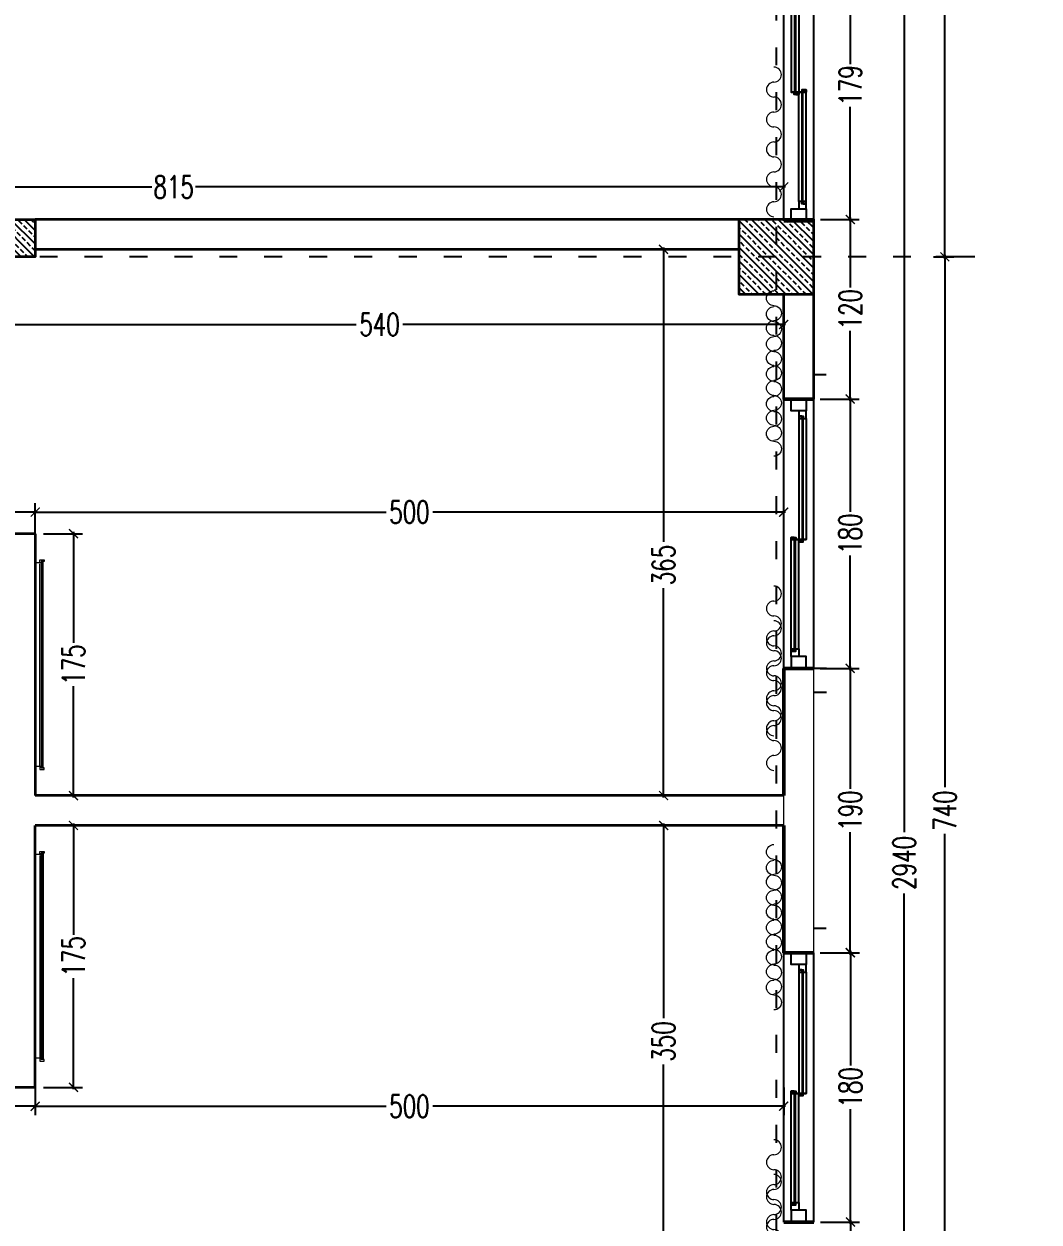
# Model space of a CAD drawing. Header units: centimetres. Extents: x -3207095 to 15275363, y -32656 to 4798027.
# Drawn here: x 693439 to 694117, y 4438049 to 4438849 of the extents above; entities that cross this region are included whole.
import ezdxf

# ---------------------------------------------------------------- set-up
doc = ezdxf.new("R2010")
doc.units = ezdxf.units.CM
doc.linetypes.add('ACAD_ISO03W100', pattern=[30, 12, -18])
doc.linetypes.add('DUZ', pattern=[500, 500])
doc.layers.get('0').update_dxf_attribs({"color": 1, "linetype": 'DUZ'})
for name, color, linetype in [('0 MC MAHAL', 94, 'Continuous'), ('AGAC', 116, 'Continuous'), ('DIM', 1, 'DUZ'), ('KOLTAR_F', 145, 'Continuous'), ('PEN', 161, 'Continuous'), ('söve', 26, 'DUZ')]:
    doc.layers.add(name, color=color, linetype=linetype)
for name, color, linetype, lineweight in [('cam', 143, 'Continuous', 20), ('DUV', 220, 'Continuous', 50), ('DUVAR', 7, 'Continuous', 35), ('FE_MOBTEF.2', 33, 'Continuous', 18), ('FE_PERDE', 205, 'Continuous', 15), ('gor25', 142, 'Continuous', 25), ('iç duvar', 7, 'Continuous', 50), ('KOLON_F', 3, 'Continuous', 35)]:
    doc.layers.add(name, color=color, linetype=linetype, lineweight=lineweight)
doc.styles.add('DIM', font='ROMANSTW.SHX', dxfattribs={"width": 0.7})
doc.dimstyles.new('1_100', dxfattribs={"dimtxt": 15, "dimasz": 6, "dimexe": 6, "dimexo": 0, "dimgap": 2, "dimtad": 0, "dimdec": 1, "dimzin": 11, "dimdsep": 46, "dimtxsty": 'DIM', "dimblk": 'ARCHTICK', "dimcen": 3, "dimdle": 1.25, "dimclrt": 2, "dimadec": 0, "dimazin": 0, "dimtfac": 1.25, "dimtdec": 1, "dimtix": 1, "dimtofl": 0, "dimtmove": 1, "dimatfit": 3, "dimldrblk": 'ARCHTICK', "dimfxl": 20, "dimfxlon": 1, "dimtolj": 1, "dimtzin": 0, "dimarcsym": 0})
pattern_1 = [(135, (5195369.399, 3778085.264), (-4.4901280605, -4.4901280605), []), (135, (5195369.399, 3778089.754), (-4.4901280605, -4.4901280605), [3.175, -1.5875])]
pattern_2 = [(135, (5195889.399, 3778085.264), (-4.4901280605, -4.4901280605), []), (135, (5195889.399, 3778089.754), (-4.4901280605, -4.4901280605), [3.175, -1.5875])]

# ---------------------------------------------------------------- blocks, each defined once
blk = doc.blocks.new('GEN_BLOCK00601')
at = {"linetype": 'Continuous', "ltscale": 50}
for centre, start, end in [((50, 50), 0, 180), ((250, 50), 0, 180), ((450, 50), 0, 180), ((650, 50), 0, 180), ((850, 50), 0, 180), ((150, 50), 180, 0), ((350, 50), 180, 0), ((550, 50), 180, 0), ((750, 50), 180, 0), ((950, 50), 180, 0)]:
    blk.add_arc(centre, 50, start, end, dxfattribs=at)
for tag in ['Sfb', 'FLOOR']:
    blk.add_attdef(tag, (0, 0), '', height=1)
blk = doc.blocks.new('rgtkjıtdkfgölv')
at = {"layer": 'FE_MOBTEF.2'}
for p, q in [((104445.9079, 48877.9319), (104445.8879, 48877.9319)), ((104445.8879, 48877.9319), (104445.8879, 48877.9019)), ((104445.8979, 48877.9139), (104445.8979, 48877.9219)), ((104445.8979, 48877.9219), (104447.2779, 48877.9219)), ((104445.8979, 48877.9219), (104445.9079, 48877.9219)), ((104445.8979, 48877.9019), (104445.8979, 48877.9219)), ((104445.8979, 48877.9079), (104445.8979, 48877.9139)), ((104445.8979, 48877.9139), (104447.2779, 48877.9139)), ((104447.2779, 48877.9139), (104445.8979, 48877.9139)), ((104447.2779, 48877.9079), (104445.8979, 48877.9079)), ((104445.9076, 48877.9319), (104445.9076, 48877.9619)), ((104445.9079, 48877.9219), (104445.9079, 48877.9319)), ((104447.2612, 48877.9319), (104445.9143, 48877.9319)), ((104447.2679, 48877.9319), (104447.2679, 48877.9619)), ((104447.2679, 48877.9319), (104447.2879, 48877.9319)), ((104447.2679, 48877.9219), (104447.2679, 48877.9319)), ((104447.2779, 48877.9219), (104447.2679, 48877.9219)), ((104447.2779, 48877.9019), (104447.2779, 48877.9219)), ((104447.2779, 48877.9219), (104447.2779, 48877.9139)), ((104447.2779, 48877.9139), (104447.2779, 48877.9079)), ((104447.2879, 48877.9319), (104447.2879, 48877.9019)), ((104445.8879, 48877.9019), (104445.8979, 48877.9019)), ((104447.2879, 48877.9019), (104447.2779, 48877.9019))]:
    blk.add_line(p, q, dxfattribs=at)
blk = doc.blocks.new('_ArchTick')
at = {"color": 0, "linetype": 'ByBlock', "const_width": 0.15}
blk.add_lwpolyline([(-0.5, -0.5), (0.5, 0.5)], dxfattribs=at)
blk = doc.blocks.new('*D4852')
at = {"layer": 'Defpoints', "color": 0, "linetype": 'Continuous', "lineweight": 5, "transparency": 16777216}
for p in [(693966.93, 4438048.74), (693991.56, 4438048.74), (693966.93, 4437858.74)]:
    blk.add_point(p, dxfattribs=at)
at = {"layer": 'DIM', "color": 0, "linetype": 'Continuous', "lineweight": -2, "transparency": 16777216}
for p, q in [((693971.56, 4438048.74), (693997.56, 4438048.74)), ((693991.56, 4438049.99), (693991.56, 4437968.24)), ((693991.56, 4437857.49), (693991.56, 4437939.24)), ((693971.56, 4437858.74), (693997.56, 4437858.74))]:
    blk.add_line(p, q, dxfattribs=at)
at = {"layer": 'DIM', "color": 0, "linetype": 'Continuous', "lineweight": -2, "transparency": 16777216, "xscale": 6, "yscale": 6, "zscale": 6}
for p, rotation in [((693991.56, 4438048.74), 90), ((693991.56, 4437858.74), 270)]:
    blk.add_blockref('_ArchTick', p, dxfattribs=dict(at, rotation=rotation))
at = {"layer": 'DIM', "color": 2, "linetype": 'Continuous', "lineweight": 5, "transparency": 16777216, "insert": (693991.56, 4437953.74), "char_height": 15, "attachment_point": 5, "rotation": 90, "style": 'DIM'}
blk.add_mtext('\\A1;190', dxfattribs=at)
blk = doc.blocks.new('*D4853')
at = {"layer": 'Defpoints', "color": 0, "linetype": 'Continuous', "lineweight": 5, "transparency": 16777216}
for p in [(693966.93, 4438228.74), (693991.56, 4438228.74), (693966.93, 4438048.74)]:
    blk.add_point(p, dxfattribs=at)
at = {"layer": 'DIM', "color": 0, "linetype": 'Continuous', "lineweight": -2, "transparency": 16777216}
for p, q in [((693971.56, 4438228.74), (693997.56, 4438228.74)), ((693991.56, 4438229.99), (693991.56, 4438153.24)), ((693991.56, 4438047.49), (693991.56, 4438124.24)), ((693971.56, 4438048.74), (693997.56, 4438048.74))]:
    blk.add_line(p, q, dxfattribs=at)
at = {"layer": 'DIM', "color": 0, "linetype": 'Continuous', "lineweight": -2, "transparency": 16777216, "xscale": 6, "yscale": 6, "zscale": 6}
for p, rotation in [((693991.56, 4438228.74), 90), ((693991.56, 4438048.74), 270)]:
    blk.add_blockref('_ArchTick', p, dxfattribs=dict(at, rotation=rotation))
at = {"layer": 'DIM', "color": 2, "linetype": 'Continuous', "lineweight": 5, "transparency": 16777216, "insert": (693991.56, 4438138.74), "char_height": 15, "attachment_point": 5, "rotation": 90, "style": 'DIM'}
blk.add_mtext('\\A1;180', dxfattribs=at)
blk = doc.blocks.new('*D4854')
at = {"layer": 'Defpoints', "color": 0, "linetype": 'Continuous', "lineweight": 5, "transparency": 16777216}
for p in [(693966.93, 4438418.74), (693991.34, 4438418.74), (693966.93, 4438228.74)]:
    blk.add_point(p, dxfattribs=at)
at = {"layer": 'DIM', "color": 0, "linetype": 'Continuous', "lineweight": -2, "transparency": 16777216}
for p, q in [((693991.34, 4438419.99), (693991.34, 4438338.24)), ((693971.34, 4438418.74), (693997.34, 4438418.74)), ((693991.34, 4438227.49), (693991.34, 4438309.24)), ((693971.34, 4438228.74), (693997.34, 4438228.74))]:
    blk.add_line(p, q, dxfattribs=at)
at = {"layer": 'DIM', "color": 0, "linetype": 'Continuous', "lineweight": -2, "transparency": 16777216, "xscale": 6, "yscale": 6, "zscale": 6}
for p, rotation in [((693991.34, 4438418.74), 90), ((693991.34, 4438228.74), 270)]:
    blk.add_blockref('_ArchTick', p, dxfattribs=dict(at, rotation=rotation))
at = {"layer": 'DIM', "color": 2, "linetype": 'Continuous', "lineweight": 5, "transparency": 16777216, "insert": (693991.34, 4438323.74), "char_height": 15, "attachment_point": 5, "rotation": 90, "style": 'DIM'}
blk.add_mtext('\\A1;190', dxfattribs=at)
blk = doc.blocks.new('*D4855')
at = {"layer": 'Defpoints', "color": 0, "linetype": 'Continuous', "lineweight": 5, "transparency": 16777216}
for p in [(693966.93, 4438598.74), (693991.34, 4438598.74), (693966.93, 4438418.74)]:
    blk.add_point(p, dxfattribs=at)
at = {"layer": 'DIM', "color": 0, "linetype": 'Continuous', "lineweight": -2, "transparency": 16777216}
for p, q in [((693971.34, 4438598.74), (693997.34, 4438598.74)), ((693991.34, 4438599.99), (693991.34, 4438523.24)), ((693991.34, 4438417.49), (693991.34, 4438494.24)), ((693971.34, 4438418.74), (693997.34, 4438418.74))]:
    blk.add_line(p, q, dxfattribs=at)
at = {"layer": 'DIM', "color": 0, "linetype": 'Continuous', "lineweight": -2, "transparency": 16777216, "xscale": 6, "yscale": 6, "zscale": 6}
for p, rotation in [((693991.34, 4438598.74), 90), ((693991.34, 4438418.74), 270)]:
    blk.add_blockref('_ArchTick', p, dxfattribs=dict(at, rotation=rotation))
at = {"layer": 'DIM', "color": 2, "linetype": 'Continuous', "lineweight": 5, "transparency": 16777216, "insert": (693991.34, 4438508.74), "char_height": 15, "attachment_point": 5, "rotation": 90, "style": 'DIM'}
blk.add_mtext('\\A1;180', dxfattribs=at)
blk = doc.blocks.new('*D4732')
at = {"layer": 'Defpoints', "color": 0, "linetype": 'Continuous', "lineweight": 5, "transparency": 16777216}
for p in [(694046.95, 4439213.74), (694054.55, 4438693.74), (694117.46, 4438693.74)]:
    blk.add_point(p, dxfattribs=at)
at = {"layer": 'DIM', "color": 0, "linetype": 'Continuous', "lineweight": -2, "transparency": 16777216}
for p, q in [((694046.95, 4439213.74), (694060.55, 4439213.74)), ((694054.55, 4439214.99), (694054.55, 4438969.24)), ((694054.55, 4438692.49), (694054.55, 4438938.24)), ((694074.55, 4438693.74), (694048.55, 4438693.74))]:
    blk.add_line(p, q, dxfattribs=at)
at = {"layer": 'DIM', "color": 0, "linetype": 'Continuous', "lineweight": -2, "transparency": 16777216, "xscale": 6, "yscale": 6, "zscale": 6}
for p, rotation in [((694054.55, 4439213.74), 90), ((694054.55, 4438693.74), 270)]:
    blk.add_blockref('_ArchTick', p, dxfattribs=dict(at, rotation=rotation))
at = {"layer": 'DIM', "color": 2, "linetype": 'Continuous', "lineweight": 5, "transparency": 16777216, "insert": (694054.55, 4438953.74), "char_height": 15, "attachment_point": 5, "rotation": 90, "style": 'DIM'}
blk.add_mtext('\\A1;520', dxfattribs=at)
blk = doc.blocks.new('*D4733')
at = {"layer": 'Defpoints', "color": 0, "linetype": 'Continuous', "lineweight": 5, "transparency": 16777216}
for p in [(694046.95, 4438693.74), (694054.55, 4437953.74), (694117.46, 4437953.74)]:
    blk.add_point(p, dxfattribs=at)
at = {"layer": 'DIM', "color": 0, "linetype": 'Continuous', "lineweight": -2, "transparency": 16777216}
for p, q in [((694046.95, 4438693.74), (694060.55, 4438693.74)), ((694054.55, 4438694.99), (694054.55, 4438339.24)), ((694054.55, 4437952.49), (694054.55, 4438308.24)), ((694074.55, 4437953.74), (694048.55, 4437953.74))]:
    blk.add_line(p, q, dxfattribs=at)
at = {"layer": 'DIM', "color": 0, "linetype": 'Continuous', "lineweight": -2, "transparency": 16777216, "xscale": 6, "yscale": 6, "zscale": 6}
for p, rotation in [((694054.55, 4438693.74), 90), ((694054.55, 4437953.74), 270)]:
    blk.add_blockref('_ArchTick', p, dxfattribs=dict(at, rotation=rotation))
at = {"layer": 'DIM', "color": 2, "linetype": 'Continuous', "lineweight": 5, "transparency": 16777216, "insert": (694054.55, 4438323.74), "char_height": 15, "attachment_point": 5, "rotation": 90, "style": 'DIM'}
blk.add_mtext('\\A1;740', dxfattribs=at)
blk = doc.blocks.new('*D4737')
at = {"layer": 'Defpoints', "color": 0, "linetype": 'Continuous', "lineweight": 5, "transparency": 16777216}
for p in [(693997.56, 4439758.74), (694027.41, 4439758.74), (693997.56, 4436818.74)]:
    blk.add_point(p, dxfattribs=at)
at = {"layer": 'DIM', "color": 0, "linetype": 'Continuous', "lineweight": -2, "transparency": 16777216}
for p, q in [((694007.41, 4439758.74), (694033.41, 4439758.74)), ((694027.41, 4439759.99), (694027.41, 4438309.24)), ((694027.41, 4436817.49), (694027.41, 4438268.24)), ((694007.41, 4436818.74), (694033.41, 4436818.74))]:
    blk.add_line(p, q, dxfattribs=at)
at = {"layer": 'DIM', "color": 0, "linetype": 'Continuous', "lineweight": -2, "transparency": 16777216, "xscale": 6, "yscale": 6, "zscale": 6}
for p, rotation in [((694027.41, 4439758.74), 90), ((694027.41, 4436818.74), 270)]:
    blk.add_blockref('_ArchTick', p, dxfattribs=dict(at, rotation=rotation))
at = {"layer": 'DIM', "color": 2, "linetype": 'Continuous', "lineweight": 5, "transparency": 16777216, "insert": (694027.41, 4438288.74), "char_height": 15, "attachment_point": 5, "rotation": 90, "style": 'DIM'}
blk.add_mtext('\\A1;2940', dxfattribs=at)
blk = doc.blocks.new('*D5743')
at = {"layer": 'Defpoints', "color": 0, "linetype": 'Continuous', "lineweight": 5, "transparency": 16777216}
for p in [(693966.93, 4438897.76), (693966.93, 4438718.74), (693991.38, 4438718.74)]:
    blk.add_point(p, dxfattribs=at)
at = {"layer": 'DIM', "color": 0, "linetype": 'Continuous', "lineweight": -2, "transparency": 16777216}
for p, q in [((693971.38, 4438897.76), (693997.38, 4438897.76)), ((693991.38, 4438899.01), (693991.38, 4438822.5)), ((693991.38, 4438717.49), (693991.38, 4438794)), ((693971.38, 4438718.74), (693997.38, 4438718.74))]:
    blk.add_line(p, q, dxfattribs=at)
at = {"layer": 'DIM', "color": 0, "linetype": 'Continuous', "lineweight": -2, "transparency": 16777216, "xscale": 6, "yscale": 6, "zscale": 6}
for p, rotation in [((693991.38, 4438897.76), 90), ((693991.38, 4438718.74), 270)]:
    blk.add_blockref('_ArchTick', p, dxfattribs=dict(at, rotation=rotation))
at = {"layer": 'DIM', "color": 2, "linetype": 'Continuous', "lineweight": 5, "transparency": 16777216, "insert": (693991.38, 4438808.25), "char_height": 15, "attachment_point": 5, "rotation": 90, "style": 'DIM'}
blk.add_mtext('\\A1;179', dxfattribs=at)
blk = doc.blocks.new('*D5744')
at = {"layer": 'Defpoints', "color": 0, "linetype": 'Continuous', "lineweight": 5, "transparency": 16777216}
for p in [(693966.93, 4438718.74), (693966.93, 4438598.74), (693991.38, 4438598.74)]:
    blk.add_point(p, dxfattribs=at)
at = {"layer": 'DIM', "color": 0, "linetype": 'Continuous', "lineweight": -2, "transparency": 16777216}
for p, q in [((693971.38, 4438718.74), (693997.38, 4438718.74)), ((693991.38, 4438719.99), (693991.38, 4438673.24)), ((693991.38, 4438597.49), (693991.38, 4438644.24)), ((693971.38, 4438598.74), (693997.38, 4438598.74))]:
    blk.add_line(p, q, dxfattribs=at)
at = {"layer": 'DIM', "color": 0, "linetype": 'Continuous', "lineweight": -2, "transparency": 16777216, "xscale": 6, "yscale": 6, "zscale": 6}
for p, rotation in [((693991.38, 4438718.74), 90), ((693991.38, 4438598.74), 270)]:
    blk.add_blockref('_ArchTick', p, dxfattribs=dict(at, rotation=rotation))
at = {"layer": 'DIM', "color": 2, "linetype": 'Continuous', "lineweight": 5, "transparency": 16777216, "insert": (693991.38, 4438658.74), "char_height": 15, "attachment_point": 5, "rotation": 90, "style": 'DIM'}
blk.add_mtext('\\A1;120', dxfattribs=at)
blk = doc.blocks.new('*D5791')
at = {"layer": 'Defpoints', "color": 0, "linetype": 'Continuous', "lineweight": 5, "transparency": 16777216}
for p in [(693946.93, 4438740.44), (693946.93, 4438724.22), (693131.93, 4438718.74)]:
    blk.add_point(p, dxfattribs=at)
at = {"layer": 'DIM', "color": 0, "linetype": 'Continuous', "lineweight": -2, "transparency": 16777216}
for p, q in [((693130.68, 4438740.44), (693524.93, 4438740.44)), ((693131.93, 4438720.44), (693131.93, 4438746.44)), ((693948.18, 4438740.44), (693553.93, 4438740.44)), ((693946.93, 4438724.22), (693946.93, 4438746.44))]:
    blk.add_line(p, q, dxfattribs=at)
at = {"layer": 'DIM', "color": 0, "linetype": 'Continuous', "lineweight": -2, "transparency": 16777216, "xscale": 6, "yscale": 6, "zscale": 6, "rotation": 180}
blk.add_blockref('_ArchTick', (693131.93, 4438740.44), dxfattribs=at)
at = {"layer": 'DIM', "color": 0, "linetype": 'Continuous', "lineweight": -2, "transparency": 16777216, "xscale": 6, "yscale": 6, "zscale": 6}
blk.add_blockref('_ArchTick', (693946.93, 4438740.44), dxfattribs=at)
at = {"layer": 'DIM', "color": 2, "linetype": 'Continuous', "lineweight": 5, "transparency": 16777216, "insert": (693539.43, 4438740.44), "char_height": 15, "attachment_point": 5, "style": 'DIM'}
blk.add_mtext('\\A1;815', dxfattribs=at)
blk = doc.blocks.new('*D4609')
at = {"layer": 'Defpoints', "color": 0, "linetype": 'Continuous', "lineweight": 5, "transparency": 16777216}
for p in [(693916.93, 4438698.74), (693866.66, 4438333.74), (693916.93, 4438333.74)]:
    blk.add_point(p, dxfattribs=at)
at = {"layer": 'DIM', "color": 0, "linetype": 'Continuous', "lineweight": -2, "transparency": 16777216}
for p, q in [((693866.66, 4438699.99), (693866.66, 4438503.27)), ((693886.66, 4438698.74), (693860.66, 4438698.74)), ((693866.66, 4438332.49), (693866.66, 4438472.27)), ((693886.66, 4438333.74), (693860.66, 4438333.74))]:
    blk.add_line(p, q, dxfattribs=at)
at = {"layer": 'DIM', "color": 0, "linetype": 'Continuous', "lineweight": -2, "transparency": 16777216, "xscale": 6, "yscale": 6, "zscale": 6}
for p, rotation in [((693866.66, 4438698.74), 90), ((693866.66, 4438333.74), 270)]:
    blk.add_blockref('_ArchTick', p, dxfattribs=dict(at, rotation=rotation))
at = {"layer": 'DIM', "color": 2, "linetype": 'Continuous', "lineweight": 5, "transparency": 16777216, "insert": (693866.66, 4438487.77), "char_height": 15, "attachment_point": 5, "rotation": 90, "style": 'DIM'}
blk.add_mtext('\\A1;365', dxfattribs=at)
blk = doc.blocks.new('*D4610')
at = {"layer": 'Defpoints', "color": 0, "linetype": 'Continuous', "lineweight": 5, "transparency": 16777216}
for p in [(693916.93, 4438313.74), (693866.66, 4437963.74), (693906.1, 4437963.74)]:
    blk.add_point(p, dxfattribs=at)
at = {"layer": 'DIM', "color": 0, "linetype": 'Continuous', "lineweight": -2, "transparency": 16777216}
for p, q in [((693886.66, 4438313.74), (693860.66, 4438313.74)), ((693866.66, 4438314.99), (693866.66, 4438184.91)), ((693866.66, 4437962.49), (693866.66, 4438153.91)), ((693886.66, 4437963.74), (693860.66, 4437963.74))]:
    blk.add_line(p, q, dxfattribs=at)
at = {"layer": 'DIM', "color": 0, "linetype": 'Continuous', "lineweight": -2, "transparency": 16777216, "xscale": 6, "yscale": 6, "zscale": 6}
for p, rotation in [((693866.66, 4438313.74), 90), ((693866.66, 4437963.74), 270)]:
    blk.add_blockref('_ArchTick', p, dxfattribs=dict(at, rotation=rotation))
at = {"layer": 'DIM', "color": 2, "linetype": 'Continuous', "lineweight": 5, "transparency": 16777216, "insert": (693866.66, 4438169.41), "char_height": 15, "attachment_point": 5, "rotation": 90, "style": 'DIM'}
blk.add_mtext('\\A1;350', dxfattribs=at)
blk = doc.blocks.new('*D4673')
at = {"layer": 'Defpoints', "color": 0, "linetype": 'Continuous', "lineweight": 5, "transparency": 16777216}
for p in [(693406.93, 4438649.74), (693946.93, 4438648.52), (693946.93, 4438647.43)]:
    blk.add_point(p, dxfattribs=at)
at = {"layer": 'DIM', "color": 0, "linetype": 'Continuous', "lineweight": -2, "transparency": 16777216}
for p, q in [((693946.93, 4438647.43), (693946.93, 4438654.52)), ((693405.68, 4438648.52), (693661.43, 4438648.52)), ((693406.93, 4438649.74), (693406.93, 4438642.52)), ((693948.18, 4438648.52), (693692.43, 4438648.52))]:
    blk.add_line(p, q, dxfattribs=at)
at = {"layer": 'DIM', "color": 0, "linetype": 'Continuous', "lineweight": -2, "transparency": 16777216, "xscale": 6, "yscale": 6, "zscale": 6, "rotation": 180}
blk.add_blockref('_ArchTick', (693406.93, 4438648.52), dxfattribs=at)
at = {"layer": 'DIM', "color": 0, "linetype": 'Continuous', "lineweight": -2, "transparency": 16777216, "xscale": 6, "yscale": 6, "zscale": 6}
blk.add_blockref('_ArchTick', (693946.93, 4438648.52), dxfattribs=at)
at = {"layer": 'DIM', "color": 2, "linetype": 'Continuous', "lineweight": 5, "transparency": 16777216, "insert": (693676.93, 4438648.52), "char_height": 15, "attachment_point": 5, "style": 'DIM'}
blk.add_mtext('\\A1;540', dxfattribs=at)
blk = doc.blocks.new('*D4677')
at = {"layer": 'Defpoints', "color": 0, "linetype": 'Continuous', "lineweight": 5, "transparency": 16777216}
for p in [(693446.93, 4438508.74), (693453.49, 4438333.74), (693472.5, 4438333.74)]:
    blk.add_point(p, dxfattribs=at)
at = {"layer": 'DIM', "color": 0, "linetype": 'Continuous', "lineweight": -2, "transparency": 16777216}
for p, q in [((693452.5, 4438508.74), (693478.5, 4438508.74)), ((693472.5, 4438509.99), (693472.5, 4438435.74)), ((693472.5, 4438332.49), (693472.5, 4438406.74)), ((693453.49, 4438333.74), (693478.5, 4438333.74))]:
    blk.add_line(p, q, dxfattribs=at)
at = {"layer": 'DIM', "color": 0, "linetype": 'Continuous', "lineweight": -2, "transparency": 16777216, "xscale": 6, "yscale": 6, "zscale": 6}
for p, rotation in [((693472.5, 4438508.74), 90), ((693472.5, 4438333.74), 270)]:
    blk.add_blockref('_ArchTick', p, dxfattribs=dict(at, rotation=rotation))
at = {"layer": 'DIM', "color": 2, "linetype": 'Continuous', "lineweight": 5, "transparency": 16777216, "insert": (693472.5, 4438421.24), "char_height": 15, "attachment_point": 5, "rotation": 90, "style": 'DIM'}
blk.add_mtext('\\A1;175', dxfattribs=at)
blk = doc.blocks.new('*D4884')
at = {"layer": 'Defpoints', "color": 0, "linetype": 'Continuous', "lineweight": 5, "transparency": 16777216}
for p in [(693446.93, 4438523.16), (693318.93, 4438506.74), (693446.93, 4438506.74)]:
    blk.add_point(p, dxfattribs=at)
at = {"layer": 'DIM', "color": 0, "linetype": 'Continuous', "lineweight": -2, "transparency": 16777216}
for p, q in [((693318.93, 4438506.74), (693318.93, 4438529.16)), ((693446.93, 4438506.74), (693446.93, 4438529.16)), ((693317.68, 4438523.16), (693389.52, 4438523.16)), ((693448.18, 4438523.16), (693418.52, 4438523.16))]:
    blk.add_line(p, q, dxfattribs=at)
at = {"layer": 'DIM', "color": 0, "linetype": 'Continuous', "lineweight": -2, "transparency": 16777216, "xscale": 6, "yscale": 6, "zscale": 6, "rotation": 180}
blk.add_blockref('_ArchTick', (693318.93, 4438523.16), dxfattribs=at)
at = {"layer": 'DIM', "color": 0, "linetype": 'Continuous', "lineweight": -2, "transparency": 16777216, "xscale": 6, "yscale": 6, "zscale": 6}
blk.add_blockref('_ArchTick', (693446.93, 4438523.16), dxfattribs=at)
at = {"layer": 'DIM', "color": 2, "linetype": 'Continuous', "lineweight": 5, "transparency": 16777216, "insert": (693404.02, 4438523.16), "char_height": 15, "attachment_point": 5, "style": 'DIM'}
blk.add_mtext('\\A1;128', dxfattribs=at)
blk = doc.blocks.new('*D4885')
at = {"layer": 'Defpoints', "color": 0, "linetype": 'Continuous', "lineweight": 5, "transparency": 16777216}
for p in [(693946.93, 4438523.16), (693446.93, 4438508.74), (693946.93, 4438508.74)]:
    blk.add_point(p, dxfattribs=at)
at = {"layer": 'DIM', "color": 0, "linetype": 'Continuous', "lineweight": -2, "transparency": 16777216}
for p, q in [((693446.93, 4438508.74), (693446.93, 4438529.16)), ((693946.93, 4438508.74), (693946.93, 4438529.16)), ((693445.68, 4438523.16), (693681.43, 4438523.16)), ((693948.18, 4438523.16), (693712.43, 4438523.16))]:
    blk.add_line(p, q, dxfattribs=at)
at = {"layer": 'DIM', "color": 0, "linetype": 'Continuous', "lineweight": -2, "transparency": 16777216, "xscale": 6, "yscale": 6, "zscale": 6, "rotation": 180}
blk.add_blockref('_ArchTick', (693446.93, 4438523.16), dxfattribs=at)
at = {"layer": 'DIM', "color": 0, "linetype": 'Continuous', "lineweight": -2, "transparency": 16777216, "xscale": 6, "yscale": 6, "zscale": 6}
blk.add_blockref('_ArchTick', (693946.93, 4438523.16), dxfattribs=at)
at = {"layer": 'DIM', "color": 2, "linetype": 'Continuous', "lineweight": 5, "transparency": 16777216, "insert": (693696.93, 4438523.16), "char_height": 15, "attachment_point": 5, "style": 'DIM'}
blk.add_mtext('\\A1;500', dxfattribs=at)
blk = doc.blocks.new('*D4903')
at = {"layer": 'Defpoints', "color": 0, "linetype": 'Continuous', "lineweight": 5, "transparency": 16777216}
for p in [(693318.93, 4438138.74), (693446.93, 4438138.74), (693446.93, 4438126.14)]:
    blk.add_point(p, dxfattribs=at)
at = {"layer": 'DIM', "color": 0, "linetype": 'Continuous', "lineweight": -2, "transparency": 16777216}
for p, q in [((693318.93, 4438138.74), (693318.93, 4438120.14)), ((693446.93, 4438138.74), (693446.93, 4438120.14)), ((693317.68, 4438126.14), (693386.68, 4438126.14)), ((693448.18, 4438126.14), (693415.68, 4438126.14))]:
    blk.add_line(p, q, dxfattribs=at)
at = {"layer": 'DIM', "color": 0, "linetype": 'Continuous', "lineweight": -2, "transparency": 16777216, "xscale": 6, "yscale": 6, "zscale": 6, "rotation": 180}
blk.add_blockref('_ArchTick', (693318.93, 4438126.14), dxfattribs=at)
at = {"layer": 'DIM', "color": 0, "linetype": 'Continuous', "lineweight": -2, "transparency": 16777216, "xscale": 6, "yscale": 6, "zscale": 6}
blk.add_blockref('_ArchTick', (693446.93, 4438126.14), dxfattribs=at)
at = {"layer": 'DIM', "color": 2, "linetype": 'Continuous', "lineweight": 5, "transparency": 16777216, "insert": (693401.18, 4438126.14), "char_height": 15, "attachment_point": 5, "style": 'DIM'}
blk.add_mtext('\\A1;128', dxfattribs=at)
blk = doc.blocks.new('*D4904')
at = {"layer": 'Defpoints', "color": 0, "linetype": 'Continuous', "lineweight": 5, "transparency": 16777216}
for p in [(693446.93, 4438138.74), (693946.93, 4438138.74), (693946.93, 4438126.14)]:
    blk.add_point(p, dxfattribs=at)
at = {"layer": 'DIM', "color": 0, "linetype": 'Continuous', "lineweight": -2, "transparency": 16777216}
for p, q in [((693446.93, 4438138.74), (693446.93, 4438120.14)), ((693946.93, 4438138.74), (693946.93, 4438120.14)), ((693445.68, 4438126.14), (693681.43, 4438126.14)), ((693948.18, 4438126.14), (693712.43, 4438126.14))]:
    blk.add_line(p, q, dxfattribs=at)
at = {"layer": 'DIM', "color": 0, "linetype": 'Continuous', "lineweight": -2, "transparency": 16777216, "xscale": 6, "yscale": 6, "zscale": 6, "rotation": 180}
blk.add_blockref('_ArchTick', (693446.93, 4438126.14), dxfattribs=at)
at = {"layer": 'DIM', "color": 0, "linetype": 'Continuous', "lineweight": -2, "transparency": 16777216, "xscale": 6, "yscale": 6, "zscale": 6}
blk.add_blockref('_ArchTick', (693946.93, 4438126.14), dxfattribs=at)
at = {"layer": 'DIM', "color": 2, "linetype": 'Continuous', "lineweight": 5, "transparency": 16777216, "insert": (693696.93, 4438126.14), "char_height": 15, "attachment_point": 5, "style": 'DIM'}
blk.add_mtext('\\A1;500', dxfattribs=at)
blk = doc.blocks.new('*D4908')
at = {"layer": 'Defpoints', "color": 0, "linetype": 'Continuous', "lineweight": 5, "transparency": 16777216}
for p in [(693446.93, 4438313.74), (693446.93, 4438138.74), (693472.5, 4438138.74)]:
    blk.add_point(p, dxfattribs=at)
at = {"layer": 'DIM', "color": 0, "linetype": 'Continuous', "lineweight": -2, "transparency": 16777216}
for p, q in [((693452.5, 4438313.74), (693478.5, 4438313.74)), ((693472.5, 4438314.99), (693472.5, 4438240.74)), ((693472.5, 4438137.49), (693472.5, 4438211.74)), ((693452.5, 4438138.74), (693478.5, 4438138.74))]:
    blk.add_line(p, q, dxfattribs=at)
at = {"layer": 'DIM', "color": 0, "linetype": 'Continuous', "lineweight": -2, "transparency": 16777216, "xscale": 6, "yscale": 6, "zscale": 6}
for p, rotation in [((693472.5, 4438313.74), 90), ((693472.5, 4438138.74), 270)]:
    blk.add_blockref('_ArchTick', p, dxfattribs=dict(at, rotation=rotation))
at = {"layer": 'DIM', "color": 2, "linetype": 'Continuous', "lineweight": 5, "transparency": 16777216, "insert": (693472.5, 4438226.24), "char_height": 15, "attachment_point": 5, "rotation": 90, "style": 'DIM'}
blk.add_mtext('\\A1;175', dxfattribs=at)

msp = doc.modelspace()

# ---------------------------------------------------------------- hatches: boundary and pattern name
at = {"layer": 'KOLTAR_F'}
h = msp.add_hatch(dxfattribs=at)
h.set_pattern_fill('ANSI33', color=256, angle=90, style=0)
h.set_pattern_definition(pattern_2)
h.paths.add_polyline_path([(693446.93, 4438718.74), (693176.93, 4438718.74), (693176.93, 4438693.74), (693446.93, 4438693.74)])
h = msp.add_hatch(dxfattribs=at)
h.set_pattern_fill('ANSI33', color=256, angle=90, style=0)
h.set_pattern_definition(pattern_2)
h.paths.add_polyline_path([(693446.93, 4438718.74), (693176.93, 4438718.74), (693176.93, 4438693.74), (693446.93, 4438693.74)])
h = msp.add_hatch(dxfattribs=at)
h.set_pattern_fill('ANSI33', color=256, angle=90, style=0)
h.set_pattern_definition(pattern_1)
h.paths.add_polyline_path([(693966.93, 4438668.74), (693966.93, 4438718.74), (693916.93, 4438718.74), (693916.93, 4438668.74)])
h = msp.add_hatch(dxfattribs=at)
h.set_pattern_fill('ANSI33', color=256, angle=90, style=0)
h.set_pattern_definition(pattern_1)
h.paths.add_polyline_path([(693966.93, 4438668.74), (693966.93, 4438718.74), (693916.93, 4438718.74), (693916.93, 4438668.74)])

# ---------------------------------------------------------------- linework, layer by layer
at = {"color": 232, "linetype": 'ACAD_ISO03W100'}
for p, q in [((693941.93, 4439853.74), (693941.93, 4436723.74)), ((694061.93, 4438693.74), (690121.93, 4438693.74))]:
    msp.add_line(p, q, dxfattribs=at)
at = {"layer": 'AGAC'}
for p, q in [((693946.93, 4438717.76), (693946.93, 4438897.76)), ((693966.93, 4438718.74), (693966.93, 4438897.76)), ((693946.93, 4438418.74), (693946.93, 4438598.74)), ((693946.93, 4438418.74), (693946.93, 4438598.74)), ((693966.93, 4438418.74), (693966.93, 4438598.74)), ((693966.93, 4438418.74), (693966.93, 4438598.74)), ((693946.93, 4438048.74), (693946.93, 4438228.74)), ((693946.93, 4438048.74), (693946.93, 4438228.74)), ((693966.93, 4438048.74), (693966.93, 4438228.74)), ((693966.93, 4438048.74), (693966.93, 4438228.74))]:
    msp.add_line(p, q, dxfattribs=at)
at = {"layer": 'cam'}
for p, q in [((693953.93, 4438886.26), (693953.93, 4438802.26)), ((693954.43, 4438886.26), (693954.43, 4438802.26)), ((693954.93, 4438886.26), (693954.93, 4438802.26)), ((693958.93, 4438729.26), (693958.93, 4438805.26)), ((693959.43, 4438729.26), (693959.43, 4438805.26)), ((693959.93, 4438729.26), (693959.93, 4438805.26)), ((693958.93, 4438587.24), (693958.93, 4438503.24)), ((693958.93, 4438587.24), (693958.93, 4438503.24)), ((693959.43, 4438587.24), (693959.43, 4438503.24)), ((693959.43, 4438587.24), (693959.43, 4438503.24)), ((693959.93, 4438587.24), (693959.93, 4438503.24)), ((693959.93, 4438587.24), (693959.93, 4438503.24)), ((693953.93, 4438430.24), (693953.93, 4438506.24)), ((693953.93, 4438430.24), (693953.93, 4438506.24)), ((693954.43, 4438430.24), (693954.43, 4438506.24)), ((693954.43, 4438430.24), (693954.43, 4438506.24)), ((693954.93, 4438430.24), (693954.93, 4438506.24)), ((693954.93, 4438430.24), (693954.93, 4438506.24)), ((693958.93, 4438217.24), (693958.93, 4438133.24)), ((693958.93, 4438217.24), (693958.93, 4438133.24)), ((693959.43, 4438217.24), (693959.43, 4438133.24)), ((693959.43, 4438217.24), (693959.43, 4438133.24)), ((693959.93, 4438217.24), (693959.93, 4438133.24)), ((693959.93, 4438217.24), (693959.93, 4438133.24)), ((693953.93, 4438060.24), (693953.93, 4438136.24)), ((693953.93, 4438060.24), (693953.93, 4438136.24)), ((693954.43, 4438060.24), (693954.43, 4438136.24)), ((693954.43, 4438060.24), (693954.43, 4438136.24)), ((693954.93, 4438060.24), (693954.93, 4438136.24)), ((693954.93, 4438060.24), (693954.93, 4438136.24))]:
    msp.add_line(p, q, dxfattribs=at)
at = {"layer": 'DUV'}
for p, q in [((693966.93, 4438717.76), (693946.93, 4438717.76)), ((693946.93, 4438598.74), (693966.93, 4438598.74)), ((693946.93, 4438598.74), (693966.93, 4438598.74)), ((693946.93, 4438598.74), (693966.93, 4438598.74)), ((693946.93, 4438598.74), (693966.93, 4438598.74)), ((693946.93, 4438418.74), (693966.93, 4438418.74)), ((693946.93, 4438418.74), (693946.93, 4438333.74)), ((693946.93, 4438418.74), (693966.93, 4438418.74)), ((693946.93, 4438418.74), (693966.93, 4438418.74)), ((693946.93, 4438418.74), (693966.93, 4438418.74)), ((693946.93, 4438228.74), (693946.93, 4438313.74)), ((693946.93, 4438228.74), (693966.93, 4438228.74)), ((693946.93, 4438228.74), (693966.93, 4438228.74)), ((693946.93, 4438228.74), (693966.93, 4438228.74)), ((693946.93, 4438228.74), (693966.93, 4438228.74)), ((693946.93, 4438048.74), (693966.93, 4438048.74)), ((693946.93, 4438048.74), (693966.93, 4438048.74)), ((693946.93, 4438048.74), (693966.93, 4438048.74)), ((693946.93, 4438048.74), (693966.93, 4438048.74))]:
    msp.add_line(p, q, dxfattribs=at)
at = {"layer": 'DUVAR'}
for p, q in [((693916.93, 4438718.74), (693446.93, 4438718.74)), ((693916.93, 4438718.74), (693446.93, 4438718.74)), ((693966.93, 4438717.76), (693946.93, 4438717.76)), ((693916.93, 4438698.74), (693446.93, 4438698.74)), ((693916.93, 4438698.74), (693446.93, 4438698.74)), ((693946.93, 4438598.74), (693946.93, 4438668.74)), ((693966.93, 4438598.74), (693966.93, 4438668.74)), ((693946.93, 4438598.74), (693966.93, 4438598.74)), ((693946.93, 4438598.74), (693966.93, 4438598.74)), ((693446.93, 4438508.74), (693318.93, 4438508.74)), ((693446.93, 4438508.74), (693446.93, 4438333.74)), ((693946.93, 4438418.74), (693966.93, 4438418.74)), ((693946.93, 4438333.74), (693946.93, 4438418.74)), ((693946.93, 4438418.74), (693966.93, 4438418.74)), ((693946.93, 4438333.74), (693446.93, 4438333.74)), ((693946.93, 4438313.74), (693446.93, 4438313.74)), ((693446.93, 4438138.74), (693446.93, 4438313.74)), ((693946.93, 4438313.74), (693946.93, 4438228.74)), ((693946.93, 4438228.74), (693966.93, 4438228.74)), ((693946.93, 4438228.74), (693966.93, 4438228.74)), ((693446.93, 4438138.74), (693318.93, 4438138.74)), ((693946.93, 4438048.74), (693966.93, 4438048.74)), ((693946.93, 4438048.74), (693966.93, 4438048.74))]:
    msp.add_line(p, q, dxfattribs=at)
at = {"layer": 'gor25'}
for p, q in [((693951.93, 4438884.76), (693951.93, 4438803.76)), ((693956.93, 4438884.76), (693956.93, 4438803.76)), ((693956.93, 4438730.76), (693956.93, 4438803.76)), ((693961.93, 4438730.76), (693961.93, 4438803.76)), ((693956.93, 4438585.74), (693956.93, 4438504.74)), ((693956.93, 4438585.74), (693956.93, 4438504.74)), ((693961.93, 4438585.74), (693961.93, 4438504.74)), ((693961.93, 4438585.74), (693961.93, 4438504.74)), ((693951.93, 4438431.74), (693951.93, 4438504.74)), ((693951.93, 4438431.74), (693951.93, 4438504.74)), ((693956.93, 4438431.74), (693956.93, 4438504.74)), ((693956.93, 4438431.74), (693956.93, 4438504.74)), ((693956.93, 4438215.74), (693956.93, 4438134.74)), ((693956.93, 4438215.74), (693956.93, 4438134.74)), ((693961.93, 4438215.74), (693961.93, 4438134.74)), ((693961.93, 4438215.74), (693961.93, 4438134.74)), ((693951.93, 4438061.74), (693951.93, 4438134.74)), ((693951.93, 4438061.74), (693951.93, 4438134.74)), ((693956.93, 4438061.74), (693956.93, 4438134.74)), ((693956.93, 4438061.74), (693956.93, 4438134.74))]:
    msp.add_line(p, q, dxfattribs=at)
at = {"layer": 'iç duvar', "color": 7, "lineweight": 18}
for p, q in [((693966.93, 4438598.74), (693966.93, 4438788.74)), ((693946.93, 4438598.74), (693946.93, 4438668.74)), ((693946.93, 4438228.74), (693946.93, 4438418.74)), ((693966.93, 4438228.74), (693966.93, 4438418.74)), ((693966.93, 4438228.74), (693966.93, 4438418.74))]:
    msp.add_line(p, q, dxfattribs=at)
at = {"layer": 'KOLON_F'}
for points in [[(693176.93, 4438718.74), (693446.93, 4438718.74), (693446.93, 4438693.74), (693176.93, 4438693.74)], [(693176.93, 4438718.74), (693446.93, 4438718.74), (693446.93, 4438693.74), (693176.93, 4438693.74)], [(693966.93, 4438668.74), (693966.93, 4438718.74), (693916.93, 4438718.74), (693916.93, 4438668.74)], [(693966.93, 4438668.74), (693966.93, 4438718.74), (693916.93, 4438718.74), (693916.93, 4438668.74)]]:
    msp.add_lwpolyline(points, close=True, dxfattribs=at)
at = {"layer": 'PEN'}
for points in [[(693956.93, 4438803.76), (693956.93, 4438803.76), (693961.93, 4438803.76), (693961.93, 4438805.26), (693959.93, 4438805.26), (693958.93, 4438805.26), (693958.93, 4438803.76), (693956.93, 4438803.76), (693956.93, 4438803.76)], [(693961.93, 4438805.26), (693961.93, 4438803.76), (693959.93, 4438803.76), (693959.93, 4438805.26)], [(693951.93, 4438803.76), (693951.93, 4438803.76), (693956.93, 4438803.76), (693956.93, 4438802.26), (693954.93, 4438802.26), (693953.93, 4438802.26), (693953.93, 4438803.76), (693951.93, 4438803.76), (693951.93, 4438803.76)], [(693956.93, 4438802.26), (693956.93, 4438803.76), (693954.93, 4438803.76), (693954.93, 4438802.26)], [(693951.93, 4438725.76), (693951.93, 4438725.76), (693961.93, 4438725.76), (693961.93, 4438718.74), (693961.93, 4438718.74), (693951.93, 4438718.74), (693951.93, 4438718.74), (693951.93, 4438718.74), (693951.93, 4438725.76)], [(693951.93, 4438725.76), (693951.93, 4438725.76), (693961.93, 4438725.76), (693961.93, 4438717.76), (693961.93, 4438717.76), (693951.93, 4438717.76), (693951.93, 4438717.76), (693951.93, 4438717.76), (693951.93, 4438725.76)], [(693956.93, 4438725.76), (693956.93, 4438725.76), (693961.93, 4438725.76), (693961.93, 4438729.26), (693959.93, 4438729.26), (693958.93, 4438729.26), (693958.93, 4438730.76), (693956.93, 4438730.76), (693956.93, 4438725.76)], [(693956.93, 4438725.76), (693956.93, 4438725.76), (693961.93, 4438725.76), (693961.93, 4438729.26), (693959.93, 4438729.26), (693958.93, 4438729.26), (693958.93, 4438730.76), (693956.93, 4438730.76), (693956.93, 4438725.76)], [(693961.93, 4438729.26), (693961.93, 4438730.76), (693959.93, 4438730.76), (693959.93, 4438729.26)], [(693961.93, 4438729.26), (693961.93, 4438730.76), (693959.93, 4438730.76), (693959.93, 4438729.26)], [(693961.93, 4438590.74), (693961.93, 4438590.74), (693951.93, 4438590.74), (693951.93, 4438598.74), (693951.93, 4438598.74), (693961.93, 4438598.74), (693961.93, 4438598.74), (693961.93, 4438598.74), (693961.93, 4438590.74)], [(693961.93, 4438590.74), (693961.93, 4438590.74), (693951.93, 4438590.74), (693951.93, 4438598.74), (693951.93, 4438598.74), (693961.93, 4438598.74), (693961.93, 4438598.74), (693961.93, 4438598.74), (693961.93, 4438590.74)], [(693961.93, 4438590.74), (693961.93, 4438590.74), (693956.93, 4438590.74), (693956.93, 4438587.24), (693958.93, 4438587.24), (693959.93, 4438587.24), (693959.93, 4438585.74), (693961.93, 4438585.74), (693961.93, 4438590.74)], [(693961.93, 4438590.74), (693961.93, 4438590.74), (693956.93, 4438590.74), (693956.93, 4438587.24), (693958.93, 4438587.24), (693959.93, 4438587.24), (693959.93, 4438585.74), (693961.93, 4438585.74), (693961.93, 4438590.74)], [(693956.93, 4438587.24), (693956.93, 4438585.74), (693958.93, 4438585.74), (693958.93, 4438587.24)], [(693956.93, 4438587.24), (693956.93, 4438585.74), (693958.93, 4438585.74), (693958.93, 4438587.24)], [(693956.93, 4438504.74), (693956.93, 4438504.74), (693951.93, 4438504.74), (693951.93, 4438506.24), (693953.93, 4438506.24), (693954.93, 4438506.24), (693954.93, 4438504.74), (693956.93, 4438504.74), (693956.93, 4438504.74)], [(693951.93, 4438506.24), (693951.93, 4438504.74), (693953.93, 4438504.74), (693953.93, 4438506.24)], [(693956.93, 4438504.74), (693956.93, 4438504.74), (693951.93, 4438504.74), (693951.93, 4438506.24), (693953.93, 4438506.24), (693954.93, 4438506.24), (693954.93, 4438504.74), (693956.93, 4438504.74), (693956.93, 4438504.74)], [(693951.93, 4438506.24), (693951.93, 4438504.74), (693953.93, 4438504.74), (693953.93, 4438506.24)], [(693956.93, 4438503.24), (693956.93, 4438504.74), (693958.93, 4438504.74), (693958.93, 4438503.24)], [(693961.93, 4438504.74), (693961.93, 4438504.74), (693956.93, 4438504.74), (693956.93, 4438503.24), (693958.93, 4438503.24), (693959.93, 4438503.24), (693959.93, 4438504.74), (693961.93, 4438504.74), (693961.93, 4438504.74)], [(693956.93, 4438503.24), (693956.93, 4438504.74), (693958.93, 4438504.74), (693958.93, 4438503.24)], [(693961.93, 4438504.74), (693961.93, 4438504.74), (693956.93, 4438504.74), (693956.93, 4438503.24), (693958.93, 4438503.24), (693959.93, 4438503.24), (693959.93, 4438504.74), (693961.93, 4438504.74), (693961.93, 4438504.74)], [(693956.93, 4438426.74), (693956.93, 4438426.74), (693951.93, 4438426.74), (693951.93, 4438430.24), (693953.93, 4438430.24), (693954.93, 4438430.24), (693954.93, 4438431.74), (693956.93, 4438431.74), (693956.93, 4438426.74)], [(693951.93, 4438430.24), (693951.93, 4438431.74), (693953.93, 4438431.74), (693953.93, 4438430.24)], [(693956.93, 4438426.74), (693956.93, 4438426.74), (693951.93, 4438426.74), (693951.93, 4438430.24), (693953.93, 4438430.24), (693954.93, 4438430.24), (693954.93, 4438431.74), (693956.93, 4438431.74), (693956.93, 4438426.74)], [(693951.93, 4438430.24), (693951.93, 4438431.74), (693953.93, 4438431.74), (693953.93, 4438430.24)], [(693961.93, 4438426.74), (693961.93, 4438426.74), (693951.93, 4438426.74), (693951.93, 4438418.74), (693951.93, 4438418.74), (693961.93, 4438418.74), (693961.93, 4438418.74), (693961.93, 4438418.74), (693961.93, 4438426.74)], [(693961.93, 4438426.74), (693961.93, 4438426.74), (693951.93, 4438426.74), (693951.93, 4438418.74), (693951.93, 4438418.74), (693961.93, 4438418.74), (693961.93, 4438418.74), (693961.93, 4438418.74), (693961.93, 4438426.74)], [(693961.93, 4438220.74), (693961.93, 4438220.74), (693951.93, 4438220.74), (693951.93, 4438228.74), (693951.93, 4438228.74), (693961.93, 4438228.74), (693961.93, 4438228.74), (693961.93, 4438228.74), (693961.93, 4438220.74)], [(693961.93, 4438220.74), (693961.93, 4438220.74), (693951.93, 4438220.74), (693951.93, 4438228.74), (693951.93, 4438228.74), (693961.93, 4438228.74), (693961.93, 4438228.74), (693961.93, 4438228.74), (693961.93, 4438220.74)], [(693961.93, 4438220.74), (693961.93, 4438220.74), (693956.93, 4438220.74), (693956.93, 4438217.24), (693958.93, 4438217.24), (693959.93, 4438217.24), (693959.93, 4438215.74), (693961.93, 4438215.74), (693961.93, 4438220.74)], [(693961.93, 4438220.74), (693961.93, 4438220.74), (693956.93, 4438220.74), (693956.93, 4438217.24), (693958.93, 4438217.24), (693959.93, 4438217.24), (693959.93, 4438215.74), (693961.93, 4438215.74), (693961.93, 4438220.74)], [(693956.93, 4438217.24), (693956.93, 4438215.74), (693958.93, 4438215.74), (693958.93, 4438217.24)], [(693956.93, 4438217.24), (693956.93, 4438215.74), (693958.93, 4438215.74), (693958.93, 4438217.24)], [(693956.93, 4438134.74), (693956.93, 4438134.74), (693951.93, 4438134.74), (693951.93, 4438136.24), (693953.93, 4438136.24), (693954.93, 4438136.24), (693954.93, 4438134.74), (693956.93, 4438134.74), (693956.93, 4438134.74)], [(693951.93, 4438136.24), (693951.93, 4438134.74), (693953.93, 4438134.74), (693953.93, 4438136.24)], [(693956.93, 4438134.74), (693956.93, 4438134.74), (693951.93, 4438134.74), (693951.93, 4438136.24), (693953.93, 4438136.24), (693954.93, 4438136.24), (693954.93, 4438134.74), (693956.93, 4438134.74), (693956.93, 4438134.74)], [(693951.93, 4438136.24), (693951.93, 4438134.74), (693953.93, 4438134.74), (693953.93, 4438136.24)], [(693956.93, 4438133.24), (693956.93, 4438134.74), (693958.93, 4438134.74), (693958.93, 4438133.24)], [(693961.93, 4438134.74), (693961.93, 4438134.74), (693956.93, 4438134.74), (693956.93, 4438133.24), (693958.93, 4438133.24), (693959.93, 4438133.24), (693959.93, 4438134.74), (693961.93, 4438134.74), (693961.93, 4438134.74)], [(693956.93, 4438133.24), (693956.93, 4438134.74), (693958.93, 4438134.74), (693958.93, 4438133.24)], [(693961.93, 4438134.74), (693961.93, 4438134.74), (693956.93, 4438134.74), (693956.93, 4438133.24), (693958.93, 4438133.24), (693959.93, 4438133.24), (693959.93, 4438134.74), (693961.93, 4438134.74), (693961.93, 4438134.74)], [(693956.93, 4438056.74), (693956.93, 4438056.74), (693951.93, 4438056.74), (693951.93, 4438060.24), (693953.93, 4438060.24), (693954.93, 4438060.24), (693954.93, 4438061.74), (693956.93, 4438061.74), (693956.93, 4438056.74)], [(693951.93, 4438060.24), (693951.93, 4438061.74), (693953.93, 4438061.74), (693953.93, 4438060.24)], [(693956.93, 4438056.74), (693956.93, 4438056.74), (693951.93, 4438056.74), (693951.93, 4438060.24), (693953.93, 4438060.24), (693954.93, 4438060.24), (693954.93, 4438061.74), (693956.93, 4438061.74), (693956.93, 4438056.74)], [(693951.93, 4438060.24), (693951.93, 4438061.74), (693953.93, 4438061.74), (693953.93, 4438060.24)], [(693961.93, 4438056.74), (693961.93, 4438056.74), (693951.93, 4438056.74), (693951.93, 4438048.74), (693951.93, 4438048.74), (693961.93, 4438048.74), (693961.93, 4438048.74), (693961.93, 4438048.74), (693961.93, 4438056.74)], [(693961.93, 4438056.74), (693961.93, 4438056.74), (693951.93, 4438056.74), (693951.93, 4438048.74), (693951.93, 4438048.74), (693961.93, 4438048.74), (693961.93, 4438048.74), (693961.93, 4438048.74), (693961.93, 4438056.74)]]:
    msp.add_lwpolyline(points, close=True, dxfattribs=at)
at = {"layer": 'söve'}
for p, q in [((693975.3, 4438614.87), (693966.93, 4438614.87)), ((693975.51, 4438418.74), (693966.93, 4438418.74)), ((693975.51, 4438402.61), (693966.93, 4438402.61)), ((693975.3, 4438244.87), (693966.93, 4438244.87))]:
    msp.add_line(p, q, dxfattribs=at)

# ---------------------------------------------------------------- block references
at = {"layer": '0 MC MAHAL', "yscale": 99.999999999621, "zscale": 99.999999999621}
for p, xscale, rotation in [((5581243.12, 14883080.02), -99.999999999621, 90), ((5581243.12, -6006432.53), 99.999999999621, 90.00000000000001)]:
    msp.add_blockref('rgtkjıtdkfgölv', p, dxfattribs=dict(at, xscale=xscale, rotation=rotation))
at = {"layer": 'FE_PERDE', "extrusion": (0, 0, -1), "yscale": 0.100000202655411, "zscale": -0.100000202655411, "rotation": 270}
for p, xscale in [((-693945.43, 4438720.52), -0.100000202655411), ((-693945.43, 4438671.07), 0.100000202655411), ((-693945.43, 4438350.52), -0.100000202655411), ((-693945.43, 4438301.07), 0.100000202655411), ((-693945.43, 4437980.52), -0.100000202655411)]:
    msp.add_blockref('GEN_BLOCK00601', p, dxfattribs=dict(at, xscale=xscale))
at = {"layer": 'FE_PERDE', "yscale": 0.100000202655411, "zscale": 0.100000202655411}
for p, xscale, rotation in [((693945.43, 4438660.48), -0.100000202655411, 90), ((693945.43, 4438373.74), 0.100000202655411, 90.00000000000001), ((693945.43, 4438290.48), -0.100000202655411, 90), ((693945.43, 4438003.74), 0.100000202655411, 90.00000000000001)]:
    msp.add_blockref('GEN_BLOCK00601', p, dxfattribs=dict(at, xscale=xscale, rotation=rotation))

# ---------------------------------------------------------------- dimensions: what is measured, and where the dimension line sits
at = {"layer": 'DIM', "linetype": 'Continuous', "lineweight": 5}
for base, p1, p2, angle, picture, middle in [((694027.41, 4439758.74), (693997.56, 4436818.74), (693997.56, 4439758.74), 90, '*D4737', (694027.41, 4438288.74)), ((694054.55, 4438693.74), (694046.95, 4439213.74), (694117.46, 4438693.74), 90, '*D4732', (694054.55, 4438953.74)), ((693991.38, 4438718.74), (693966.93, 4438897.76), (693966.93, 4438718.74), 90, '*D5743', (693991.38, 4438808.25)), ((693991.38, 4438598.74), (693966.93, 4438718.74), (693966.93, 4438598.74), 90, '*D5744', (693991.38, 4438658.74)), ((694054.55, 4437953.74), (694046.95, 4438693.74), (694117.46, 4437953.74), 90, '*D4733', (694054.55, 4438323.74)), ((693946.93, 4438648.52), (693406.93, 4438649.74), (693946.93, 4438647.43), 180, '*D4673', (693676.93, 4438648.52)), ((693991.34, 4438598.74), (693966.93, 4438418.74), (693966.93, 4438598.74), 90, '*D4855', (693991.34, 4438508.74)), ((693946.93, 4438523.16), (693446.93, 4438508.74), (693946.93, 4438508.74), 180, '*D4885', (693696.93, 4438523.16)), ((693472.5, 4438333.74), (693446.93, 4438508.74), (693453.49, 4438333.74), 90, '*D4677', (693472.5, 4438421.24)), ((693991.34, 4438418.74), (693966.93, 4438228.74), (693966.93, 4438418.74), 90, '*D4854', (693991.34, 4438323.74)), ((693472.5, 4438138.74), (693446.93, 4438313.74), (693446.93, 4438138.74), 90, '*D4908', (693472.5, 4438226.24)), ((693991.56, 4438228.74), (693966.93, 4438048.74), (693966.93, 4438228.74), 90, '*D4853', (693991.56, 4438138.74)), ((693946.93, 4438126.14), (693446.93, 4438138.74), (693946.93, 4438138.74), 180, '*D4904', (693696.93, 4438126.14)), ((693991.56, 4438048.74), (693966.93, 4437858.74), (693966.93, 4438048.74), 90, '*D4852', (693991.56, 4437953.74))]:
    dim = msp.add_linear_dim(base=base, p1=p1, p2=p2, angle=angle, dimstyle='1_100', dxfattribs=at)
    dim.commit()
    dim.dimension.update_dxf_attribs({"geometry": picture, "text_midpoint": middle})
dim = msp.add_linear_dim(base=(693946.93, 4438740.44), p1=(693131.93, 4438718.74), p2=(693946.93, 4438724.22), dimstyle='1_100', dxfattribs=at)
dim.commit()
dim.dimension.update_dxf_attribs({"geometry": '*D5791', "text_midpoint": (693539.43, 4438740.44)})
for base, p1, p2, angle, picture, middle in [((693866.66, 4438333.74), (693916.93, 4438698.74), (693916.93, 4438333.74), 90, '*D4609', (693866.66, 4438487.77)), ((693446.93, 4438523.16), (693318.93, 4438506.74), (693446.93, 4438506.74), 180, '*D4884', (693404.02, 4438523.16)), ((693866.66, 4437963.74), (693916.93, 4438313.74), (693906.1, 4437963.74), 90, '*D4610', (693866.66, 4438169.41)), ((693446.93, 4438126.14), (693318.93, 4438138.74), (693446.93, 4438138.74), 180, '*D4903', (693401.18, 4438126.14))]:
    dim = msp.add_linear_dim(base=base, p1=p1, p2=p2, angle=angle, dimstyle='1_100', dxfattribs=at)
    dim.commit()
    dim.dimension.update_dxf_attribs({"geometry": picture, "text_midpoint": middle, "dimtype": 160})

doc.saveas('drawing.dxf')
